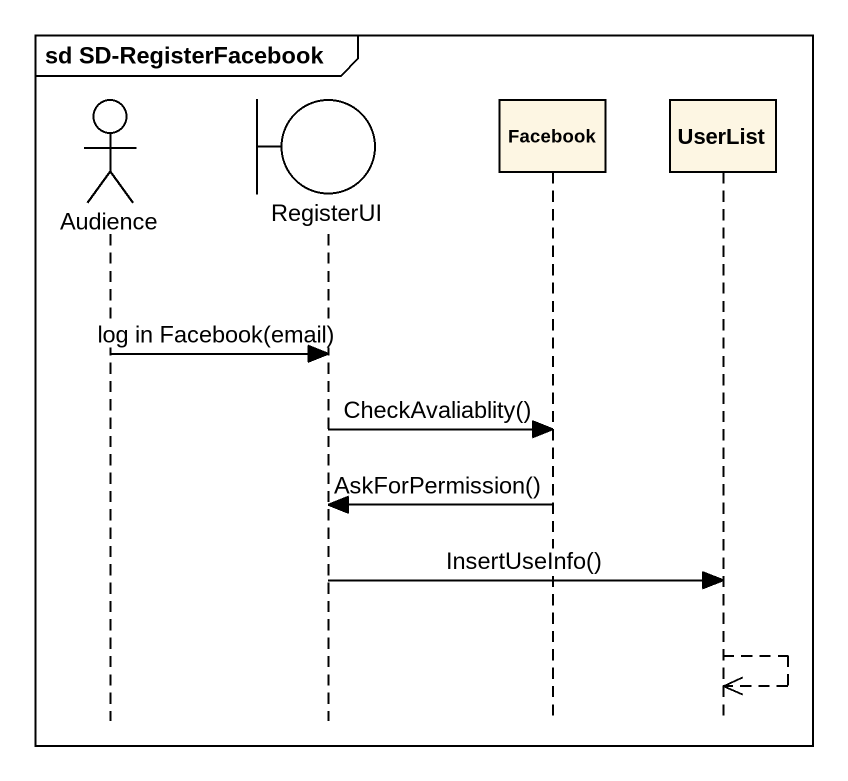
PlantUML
@startuml
mainframe sd SD-RegisterFacebook
hide footbox
actor Audience
boundary RegisterUI
participant Facebook
participant UserList

Audience -> RegisterUI : log in Facebook(email)
RegisterUI -> Facebook : CheckAvaliablity()
Facebook -> RegisterUI : AskForPermission()
RegisterUI -> UserList : InsertUseInfo()
UserList -->> UserList
@enduml
